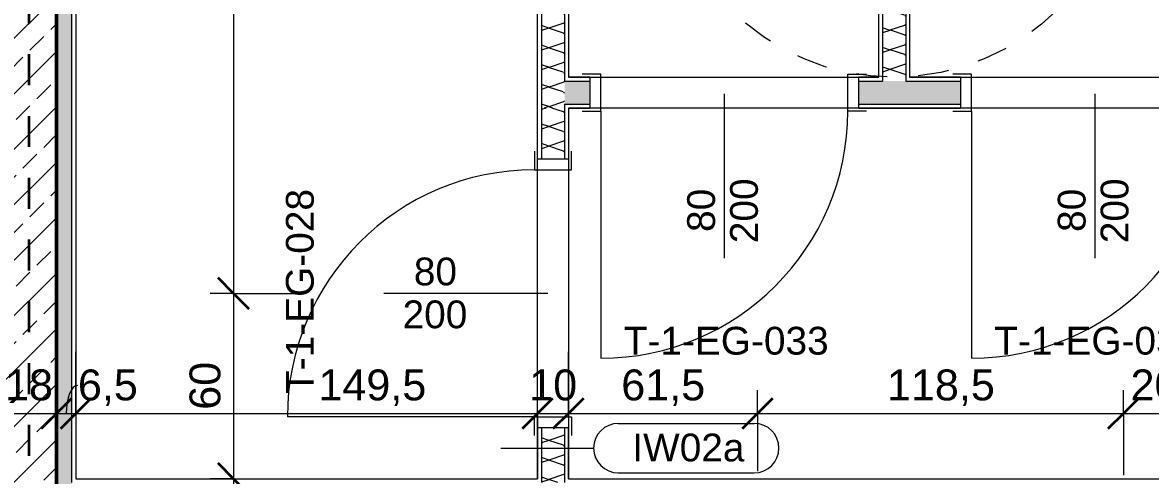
# Model space of a CAD drawing. Header units: metres. Extents: x -2.6 to 53.4, y 58.8 to 100.4.
# Drawn here: x 28.893 to 32.545, y 74.866 to 76.332 of the extents above; entities that cross this region are included whole.
import ezdxf

# ---------------------------------------------------------------- set-up
doc = ezdxf.new("R2010")
doc.units = ezdxf.units.M
doc.linetypes.add('Strich Punkt Mittel', pattern=[0.015875, 0.00635, -0.004763, 0, -0.004763])
doc.linetypes.add('Verdeckt', pattern=[0.003, 0.002, -0.001])
for name, color, linetype, lineweight in [('A_2D', 7, 'Continuous', 13), ('A_Bemassung-50_', 4, 'Continuous', 9), ('A_Bemassung_', 4, 'Continuous', 9), ('A_Beschriftung_', 7, 'Continuous', 9), ('A_Decken', 8, 'Continuous', 13), ('A_Raeume_', 7, 'Continuous', 5), ('A_Raster_', 1, 'Continuous', 9), ('A_Tueren', 31, 'Continuous', 13), ('A_Waende', 7, 'Continuous', 13)]:
    doc.layers.add(name, color=color, linetype=linetype, lineweight=lineweight)
doc.styles.add('Arial_2', font='arial.ttf', dxfattribs={"height": 0.09})
doc.styles.add('Arial_5', font='arial.ttf', dxfattribs={"height": 0.1})
doc.dimstyles.new('WGA-Bemaßung_1', dxfattribs={"dimscale": 0.3048, "dimtxt": 0.102026, "dimasz": 0.328084, "dimexe": 0.246063, "dimexo": 0.0625, "dimgap": 0.04101, "dimtad": 1, "dimdec": 1, "dimlfac": 100, "dimrnd": 0.5, "dimdsep": 46, "dimtxsty": 'Arial_5', "dimblk1": 'OBLIQUE', "dimblk2": 'OBLIQUE', "dimsah": 1, "dimcen": 0.09, "dimdle": 0.246063, "dimazin": 2, "dimtfac": 1, "dimtdec": 4, "dimtix": 1, "dimtmove": 2, "dimatfit": 3, "dimfxl": 0.656168, "dimfxlon": 1, "dimtvp": 1, "dimtolj": 1, "dimtzin": 0, "dimarcsym": 2})
doc.dimstyles.new('WGA-Bemaßung_2', dxfattribs={"dimscale": 0.3048, "dimtxt": 0.102026, "dimasz": 0.328084, "dimexe": 0.246063, "dimexo": 0.0625, "dimgap": 0.04101, "dimtad": 1, "dimdec": 1, "dimlfac": 100, "dimrnd": 0.5, "dimdsep": 46, "dimtxsty": 'Arial_5', "dimblk1": 'OBLIQUE', "dimblk2": 'OBLIQUE', "dimsah": 1, "dimcen": 0.09, "dimdle": 0.246063, "dimazin": 2, "dimtfac": 1, "dimtdec": 4, "dimtix": 1, "dimtmove": 1, "dimatfit": 3, "dimfxl": 0.656168, "dimfxlon": 1, "dimtvp": 1, "dimtolj": 1, "dimtzin": 0, "dimarcsym": 2})
doc.dimstyles.new('WGA-Bemaßung_3', dxfattribs={"dimscale": 0.3048, "dimtxt": 0.102026, "dimasz": 0.328084, "dimexe": 0.246063, "dimexo": 0.0625, "dimgap": 0.04101, "dimtad": 1, "dimdec": 1, "dimlfac": 100, "dimrnd": 0.5, "dimdsep": 46, "dimtxsty": 'Arial_5', "dimblk1": 'OBLIQUE', "dimblk2": 'OBLIQUE', "dimsah": 1, "dimcen": 0.09, "dimdle": 0.246063, "dimazin": 2, "dimtfac": 1, "dimtdec": 4, "dimtix": 1, "dimtmove": 0, "dimatfit": 3, "dimfxl": 0.656168, "dimfxlon": 1, "dimtvp": 1, "dimtolj": 1, "dimtzin": 0, "dimarcsym": 2})

# ---------------------------------------------------------------- blocks, each defined once
blk = doc.blocks.new('UZ_D1 - SL_0800x2000_Zimmertür_Stahlzarge_GK-7175508-263_PP_00EG_BT1')
at = {"layer": 'A_Tueren', "lineweight": 5}
for p, q in [((-0.4, 0.06), (-0.46, 0.06)), ((-0.4, -0.06), (-0.4, 0.06)), ((0.4, 0.06), (0.46, 0.06)), ((0.4, -0.06), (0.4, 0.06)), ((-0.46, -0.06), (-0.4, -0.06)), ((0.46, -0.06), (0.4, -0.06)), ((0.4, -0.06), (0.4, -0.86))]:
    blk.add_line(p, q, dxfattribs=at)
blk.add_arc((0.4, -0.06), 0.8, 180, 270, dxfattribs=at)
blk = doc.blocks.new('UZ_D1 - SL_0800x2000_Zimmertür_Stahlzarge_GK-7175609-263_PP_00EG_BT1')
at = {"layer": 'A_Tueren', "lineweight": 5}
for p, q in [((0.4, 0.06), (0.4, 0.86)), ((-0.46, 0.06), (-0.4, 0.06)), ((-0.4, 0.06), (-0.4, -0.06)), ((0.4, 0.06), (0.4, -0.06)), ((0.46, 0.06), (0.4, 0.06)), ((-0.4, -0.06), (-0.46, -0.06)), ((0.4, -0.06), (0.46, -0.06))]:
    blk.add_line(p, q, dxfattribs=at)
blk.add_arc((0.4, 0.06), 0.8, 90, 180, dxfattribs=at)
blk = doc.blocks.new('BS_Tuer_PP - links-10002443-263_PP_00EG_BT1')
at = {"layer": 'A_Beschriftung_'}
blk.add_line((0, 0.000124), (0, 0.010761), dxfattribs=at)
blk = doc.blocks.new('BS_Tuer_PP - unten-10002439-263_PP_00EG_BT1')
at = {"layer": 'A_Beschriftung_'}
blk.add_line((0, 0.000124), (0, -0.010513), dxfattribs=at)
blk = doc.blocks.new('BS_Wand_Lollipop - rechts_oben-2026913-263_PP_00EG_BT1')
at = {"layer": 'A_Beschriftung_'}
for p, q in [((0.0046, 0.0016), (0.0134, 0.0016)), ((-0.003, 0), (0.003, 0)), ((0.0046, -0.0016), (0.0134, -0.0016))]:
    blk.add_line(p, q, dxfattribs=at)
for centre, start, end in [((0.0046, 0), 90, 270), ((0.0134, 0), 270, 90)]:
    blk.add_arc(centre, 0.0016, start, end, dxfattribs=at)
blk = doc.blocks.new('DIMBLOCK604-263_PP_00EG_BT1')
at = {"layer": 'A_Bemassung-50_', "transparency": 16777216}
for p, q in [((28.8227, 75.0668), (28.8227, 75.2668)), ((29.0027, 75.0668), (29.0027, 75.2668)), ((28.8227, 75.0668), (29.0027, 75.0668)), ((28.8227, 75.0668), (28.8227, 74.9918)), ((29.0027, 75.0668), (29.0027, 74.9918))]:
    blk.add_line(p, q, dxfattribs=at)
at = {"layer": 'A_Bemassung-50_', "lineweight": 35, "transparency": 16777216}
for p, q in [((28.8227, 75.0668), (28.8727, 75.1168)), ((29.0027, 75.0668), (29.0527, 75.1168)), ((28.8227, 75.0668), (28.7727, 75.0168)), ((29.0027, 75.0668), (28.9527, 75.0168))]:
    blk.add_line(p, q, dxfattribs=at)
at = {"layer": 'A_Bemassung-50_', "color": 0, "transparency": 16777216, "insert": (28.8358, 75.2092), "char_height": 0.1, "width": 0.184588, "attachment_point": 1, "line_spacing_factor": 0.941778, "style": 'Arial_5'}
blk.add_mtext('18', dxfattribs=at)
blk = doc.blocks.new('_Oblique')
at = {"color": 0, "linetype": 'ByBlock', "lineweight": -2}
blk.add_line((-0.5, -0.5), (0.5, 0.5), dxfattribs=at)
blk = doc.blocks.new('DIMBLOCK605-263_PP_00EG_BT1')
at = {"layer": 'A_Bemassung-50_', "transparency": 16777216}
for p, q in [((29.0027, 75.0668), (29.0027, 75.2668)), ((29.0652, 75.0668), (29.0652, 75.2668)), ((29.0027, 75.0668), (29.0652, 75.0668)), ((29.0027, 75.0668), (29.0027, 74.9918)), ((29.0652, 75.0668), (29.0652, 74.9918))]:
    blk.add_line(p, q, dxfattribs=at)
at = {"layer": 'A_Bemassung-50_', "lineweight": 35, "transparency": 16777216}
for p, q in [((29.0027, 75.0668), (29.0527, 75.1168)), ((29.0652, 75.0668), (29.1152, 75.1168)), ((29.0027, 75.0668), (28.9527, 75.0168)), ((29.0652, 75.0668), (29.0152, 75.0168))]:
    blk.add_line(p, q, dxfattribs=at)
at = {"layer": 'A_Bemassung-50_', "transparency": 16777216}
blk.add_ellipse((29.0718, 75.0668), major_axis=(0, 0.091), ratio=0.416046, start_param=0, end_param=1.570796, dxfattribs=at)
at = {"layer": 'A_Bemassung-50_', "color": 0, "transparency": 16777216, "insert": (29.0718, 75.2092), "char_height": 0.1, "width": 0.231677, "attachment_point": 1, "line_spacing_factor": 0.941778, "style": 'Arial_5'}
blk.add_mtext('6,5', dxfattribs=at)
blk = doc.blocks.new('DIMBLOCK606-263_PP_00EG_BT1')
at = {"layer": 'A_Bemassung-50_', "transparency": 16777216}
for p, q in [((29.0652, 75.0668), (29.0652, 75.2668)), ((30.5602, 75.0668), (30.5602, 75.2668)), ((29.0652, 75.0668), (30.5602, 75.0668)), ((29.0652, 75.0668), (29.0652, 74.9918)), ((30.5602, 75.0668), (30.5602, 74.9918))]:
    blk.add_line(p, q, dxfattribs=at)
at = {"layer": 'A_Bemassung-50_', "lineweight": 35, "transparency": 16777216}
for p, q in [((29.0652, 75.0668), (29.1152, 75.1168)), ((30.5602, 75.0668), (30.6102, 75.1168)), ((29.0652, 75.0668), (29.0152, 75.0168)), ((30.5602, 75.0668), (30.5102, 75.0168))]:
    blk.add_line(p, q, dxfattribs=at)
at = {"layer": 'A_Bemassung-50_', "color": 0, "transparency": 16777216, "insert": (29.8506, 75.2092), "char_height": 0.1, "width": 0.416266, "attachment_point": 1, "line_spacing_factor": 0.941778, "style": 'Arial_5'}
blk.add_mtext('149,5', dxfattribs=at)
blk = doc.blocks.new('DIMBLOCK607-263_PP_00EG_BT1')
at = {"layer": 'A_Bemassung-50_', "transparency": 16777216}
for p, q in [((30.5602, 75.0668), (30.5602, 75.2668)), ((30.6602, 75.0668), (30.6602, 75.2668)), ((30.5602, 75.0668), (30.6602, 75.0668)), ((30.5602, 75.0668), (30.5602, 74.9918)), ((30.6602, 75.0668), (30.6602, 74.9918))]:
    blk.add_line(p, q, dxfattribs=at)
at = {"layer": 'A_Bemassung-50_', "lineweight": 35, "transparency": 16777216}
for p, q in [((30.5602, 75.0668), (30.6102, 75.1168)), ((30.6602, 75.0668), (30.7102, 75.1168)), ((30.5602, 75.0668), (30.5102, 75.0168)), ((30.6602, 75.0668), (30.6102, 75.0168))]:
    blk.add_line(p, q, dxfattribs=at)
at = {"layer": 'A_Bemassung-50_', "color": 0, "transparency": 16777216, "insert": (30.5333, 75.2092), "char_height": 0.1, "width": 0.184588, "attachment_point": 1, "line_spacing_factor": 0.941778, "style": 'Arial_5'}
blk.add_mtext('10', dxfattribs=at)
blk = doc.blocks.new('DIMBLOCK608-263_PP_00EG_BT1')
at = {"layer": 'A_Bemassung-50_', "transparency": 16777216}
for p, q in [((30.6602, 75.0668), (30.6602, 75.2668)), ((31.2727, 75.0668), (31.2727, 75.1418)), ((30.6602, 75.0668), (31.2727, 75.0668)), ((30.6602, 75.0668), (30.6602, 74.9918)), ((31.2727, 75.0668), (31.2727, 74.88))]:
    blk.add_line(p, q, dxfattribs=at)
at = {"layer": 'A_Bemassung-50_', "lineweight": 35, "transparency": 16777216}
for p, q in [((30.6602, 75.0668), (30.7102, 75.1168)), ((31.2727, 75.0668), (31.3227, 75.1168)), ((30.6602, 75.0668), (30.6102, 75.0168)), ((31.2727, 75.0668), (31.2227, 75.0168))]:
    blk.add_line(p, q, dxfattribs=at)
at = {"layer": 'A_Bemassung-50_', "color": 0, "transparency": 16777216, "insert": (30.8314, 75.2092), "char_height": 0.1, "width": 0.323972, "attachment_point": 1, "line_spacing_factor": 0.941778, "style": 'Arial_5'}
blk.add_mtext('61,5', dxfattribs=at)
blk = doc.blocks.new('DIMBLOCK609-263_PP_00EG_BT1')
at = {"layer": 'A_Bemassung-50_', "transparency": 16777216}
for p, q in [((31.2727, 75.0668), (31.2727, 75.1418)), ((32.4577, 75.0668), (32.4577, 75.1418)), ((31.2727, 75.0668), (32.4577, 75.0668)), ((31.2727, 75.0668), (31.2727, 74.88)), ((32.4577, 75.0668), (32.4577, 74.8668))]:
    blk.add_line(p, q, dxfattribs=at)
at = {"layer": 'A_Bemassung-50_', "lineweight": 35, "transparency": 16777216}
for p, q in [((31.2727, 75.0668), (31.3227, 75.1168)), ((32.4577, 75.0668), (32.5077, 75.1168)), ((31.2727, 75.0668), (31.2227, 75.0168)), ((32.4577, 75.0668), (32.4077, 75.0168))]:
    blk.add_line(p, q, dxfattribs=at)
at = {"layer": 'A_Bemassung-50_', "color": 0, "transparency": 16777216, "insert": (31.6917, 75.2092), "char_height": 0.1, "width": 0.416266, "attachment_point": 1, "line_spacing_factor": 0.941778, "style": 'Arial_5'}
blk.add_mtext('118,5', dxfattribs=at)
blk = doc.blocks.new('DIMBLOCK610-263_PP_00EG_BT1')
at = {"layer": 'A_Bemassung-50_', "transparency": 16777216}
for p, q in [((32.4577, 75.0668), (32.4577, 75.1418)), ((32.6577, 75.0668), (32.6577, 75.1418)), ((32.4577, 75.0668), (32.6577, 75.0668)), ((32.4577, 75.0668), (32.4577, 74.8668)), ((32.6577, 75.0668), (32.6577, 74.8668))]:
    blk.add_line(p, q, dxfattribs=at)
at = {"layer": 'A_Bemassung-50_', "lineweight": 35, "transparency": 16777216}
for p, q in [((32.4577, 75.0668), (32.5077, 75.1168)), ((32.6577, 75.0668), (32.7077, 75.1168)), ((32.4577, 75.0668), (32.4077, 75.0168)), ((32.6577, 75.0668), (32.6077, 75.0168))]:
    blk.add_line(p, q, dxfattribs=at)
at = {"layer": 'A_Bemassung-50_', "color": 0, "transparency": 16777216, "insert": (32.4808, 75.2092), "char_height": 0.1, "width": 0.184588, "attachment_point": 1, "line_spacing_factor": 0.941778, "style": 'Arial_5'}
blk.add_mtext('20', dxfattribs=at)
blk = doc.blocks.new('DIMBLOCK623-263_PP_00EG_BT1')
at = {"layer": 'A_Bemassung-50_', "lineweight": 35, "transparency": 16777216}
for p, q in [((29.5756, 78.3005), (29.5256, 78.3505)), ((29.5756, 78.3005), (29.6256, 78.2505)), ((29.5756, 75.4555), (29.5256, 75.5055)), ((29.5756, 75.4555), (29.6256, 75.4055))]:
    blk.add_line(p, q, dxfattribs=at)
at = {"layer": 'A_Bemassung-50_', "transparency": 16777216}
for p, q in [((29.5756, 78.3005), (29.5006, 78.3005)), ((29.5756, 78.3005), (29.5756, 75.4555)), ((29.5756, 78.3005), (29.7756, 78.3005)), ((29.5756, 75.4555), (29.5006, 75.4555)), ((29.5756, 75.4555), (29.7756, 75.4555))]:
    blk.add_line(p, q, dxfattribs=at)
at = {"layer": 'A_Bemassung-50_', "color": 0, "transparency": 16777216, "insert": (29.4333, 76.7046), "char_height": 0.1, "width": 0.416266, "attachment_point": 1, "rotation": 90, "line_spacing_factor": 0.941778, "style": 'Arial_5'}
blk.add_mtext('284,5', dxfattribs=at)
blk = doc.blocks.new('DIMBLOCK624-263_PP_00EG_BT1')
at = {"layer": 'A_Bemassung-50_', "lineweight": 35, "transparency": 16777216}
for p, q in [((29.5756, 75.4555), (29.5256, 75.5055)), ((29.5756, 75.4555), (29.6256, 75.4055)), ((29.5756, 74.8555), (29.5256, 74.9055)), ((29.5756, 74.8555), (29.6256, 74.8055))]:
    blk.add_line(p, q, dxfattribs=at)
at = {"layer": 'A_Bemassung-50_', "transparency": 16777216}
for p, q in [((29.5756, 75.4555), (29.5006, 75.4555)), ((29.5756, 75.4555), (29.5756, 74.8555)), ((29.5756, 75.4555), (29.7756, 75.4555)), ((29.5756, 74.8555), (29.5006, 74.8555)), ((29.5756, 74.8555), (29.7756, 74.8555))]:
    blk.add_line(p, q, dxfattribs=at)
at = {"layer": 'A_Bemassung-50_', "color": 0, "transparency": 16777216, "insert": (29.4333, 75.0786), "char_height": 0.1, "width": 0.184588, "attachment_point": 1, "rotation": 90, "line_spacing_factor": 0.941778, "style": 'Arial_5'}
blk.add_mtext('60', dxfattribs=at)
blk = doc.blocks.new('DIMBLOCK625-263_PP_00EG_BT1')
at = {"layer": 'A_Bemassung-50_', "lineweight": 35, "transparency": 16777216}
for p, q in [((29.5756, 74.8555), (29.5256, 74.9055)), ((29.5756, 74.8555), (29.6256, 74.8055)), ((29.5756, 71.178), (29.5256, 71.228)), ((29.5756, 71.178), (29.6256, 71.128))]:
    blk.add_line(p, q, dxfattribs=at)
at = {"layer": 'A_Bemassung-50_', "transparency": 16777216}
for p, q in [((29.5756, 74.8555), (29.5006, 74.8555)), ((29.5756, 74.8555), (29.5756, 71.103)), ((29.5756, 74.8555), (29.7756, 74.8555)), ((29.5756, 71.178), (29.5006, 71.178)), ((29.5756, 71.178), (29.7756, 71.178))]:
    blk.add_line(p, q, dxfattribs=at)
at = {"layer": 'A_Bemassung-50_', "color": 0, "transparency": 16777216, "insert": (29.4333, 72.9014), "char_height": 0.1, "width": 0.276883, "attachment_point": 1, "rotation": 90, "line_spacing_factor": 0.941778, "style": 'Arial_5'}
blk.add_mtext('368', dxfattribs=at)

msp = doc.modelspace()

# ---------------------------------------------------------------- hatches: boundary and pattern name
at = {"layer": 'A_Waende', "lineweight": 5}
h = msp.add_hatch(dxfattribs=at)
h.set_pattern_fill('FP_4', color=250, style=0, pattern_type=2)
h.set_pattern_definition([(45, (0, 0), (-0.08980256, 0.08980256), []), (45, (0.0898, 0), (-0.08980256, 0.08980256), [0.0635, -0.03175])])
h.paths.add_polyline_path([(29.0027, 71.178), (29.0027, 78.3005), (28.8227, 78.3005), (28.8227, 71.178)])
h = msp.add_hatch(dxfattribs=at)
h.set_pattern_fill('FP_96', color=250, angle=315, style=0, pattern_type=2)
h.set_pattern_definition([(135, (31.76536, 77.22808), (-0.254, 0.1270034), [0.02245, -0.15715]), (135, (31.65434, 77.27546), (-0.254, 0.1270034), [0.02245, -0.15715]), (135, (31.76536, 77.29172), (-0.254, 0.1270034), [0.02245, -0.15715]), (135, (31.65434, 77.3391), (-0.254, 0.1270034), [0.02245, -0.15715]), (161.565, (31.749094, 77.244345), (-0.5079977, 0.1270007), [0.0502, -0.35141]), (161.565, (31.70172, 77.259194), (-0.5079977, 0.1270007), [0.0502, -0.35141]), (161.565, (31.7498, 77.307277), (-0.5079977, 0.1270007), [0.0502, -0.35141]), (161.565, (31.70172, 77.322834), (-0.5079977, 0.1270007), [0.0502, -0.35141]), (225, (31.653635, 77.24364), (0.254, 0.1270034), [0.02245, -0.15715]), (225, (31.76536, 77.29172), (0.254, 0.1270034), [0.02245, -0.15715]), (225, (31.653635, 77.30728), (0.254, 0.1270034), [0.02245, -0.15715]), (225, (31.76536, 77.35536), (0.254, 0.1270034), [0.02245, -0.15715]), (198.435, (31.70172, 77.259194), (0.5079977, 0.1270007), [0.0502, -0.35141]), (198.435, (31.749094, 77.275457), (0.5079977, 0.1270007), [0.0502, -0.35141]), (198.435, (31.70172, 77.322834), (0.5079977, 0.1270007), [0.0502, -0.35141]), (198.435, (31.749094, 77.339097), (0.5079977, 0.1270007), [0.0502, -0.35141])])
h.paths.add_polyline_path([(31.6777, 76.143), (31.7527, 76.143), (31.7527, 78.3005), (31.6777, 78.3005), (31.6777, 76.1555)])
h = msp.add_hatch(dxfattribs=at)
h.set_pattern_fill('FP_93', color=250, angle=315, style=0, pattern_type=2)
h.set_pattern_definition([(135, (29.06492, 74.54178), (-0.2539998, 0.1270034), [0.02245, -0.15715]), (135, (28.9539, 74.58916), (-0.2539998, 0.1270034), [0.02245, -0.15715]), (135, (29.06492, 74.60542), (-0.2539998, 0.1270034), [0.02245, -0.15715]), (135, (28.9539, 74.6528), (-0.2539998, 0.1270034), [0.02245, -0.15715]), (161.565, (29.04936, 74.55734), (-0.50799766, 0.1270007), [0.0502, -0.35141]), (161.565, (29.001985, 74.573602), (-0.50799766, 0.1270007), [0.0502, -0.35141]), (161.565, (29.04936, 74.62098), (-0.50799766, 0.1270007), [0.0502, -0.35141]), (161.565, (29.001985, 74.637242), (-0.50799766, 0.1270007), [0.0502, -0.35141]), (225, (28.9539, 74.55805), (0.2539998, 0.1270034), [0.02245, -0.15715]), (225, (29.06492, 74.60542), (0.2539998, 0.1270034), [0.02245, -0.15715]), (225, (28.9539, 74.62169), (0.2539998, 0.1270034), [0.02245, -0.15715]), (225, (29.06492, 74.66906), (0.2539998, 0.1270034), [0.02245, -0.15715]), (198.435, (29.001985, 74.573602), (0.50799766, 0.1270007), [0.0502, -0.35141]), (198.435, (29.04936, 74.589866), (0.50799766, 0.1270007), [0.0502, -0.35141]), (198.435, (29.001985, 74.637242), (0.50799766, 0.1270007), [0.0502, -0.35141]), (198.435, (29.04936, 74.653506), (0.50799766, 0.1270007), [0.0502, -0.35141])])
h.paths.add_polyline_path([(29.0027, 71.178), (29.0527, 71.178), (29.0527, 77.9055), (29.0027, 77.9055), (29.0027, 71.8242)])
h = msp.add_hatch(dxfattribs=at)
h.set_pattern_fill('FP_112', color=250, angle=-45, style=0, pattern_type=2)
h.set_pattern_definition([(135, (30.66015, 76.97989), (-0.254, 0.1270034), [0.02245, -0.15715]), (135, (30.54913, 77.02868), (-0.254, 0.1270034), [0.02245, -0.15715]), (135, (30.66015, 77.04353), (-0.254, 0.1270034), [0.02245, -0.15715]), (135, (30.54843, 77.09161), (-0.254, 0.1270034), [0.02245, -0.15715]), (161.565, (30.643887, 76.99615), (-0.5079977, 0.1270007), [0.0502, -0.35141]), (161.565, (30.59651, 77.012414), (-0.5079977, 0.1270007), [0.0502, -0.35141]), (161.565, (30.643887, 77.05979), (-0.5079977, 0.1270007), [0.0502, -0.35141]), (161.565, (30.59651, 77.076053), (-0.5079977, 0.1270007), [0.0502, -0.35141]), (225, (30.54913, 76.99615), (0.254, 0.1270034), [0.02245, -0.15715]), (225, (30.66015, 77.04353), (0.254, 0.1270034), [0.02245, -0.15715]), (225, (30.54913, 77.05979), (0.254, 0.1270034), [0.02245, -0.15715]), (225, (30.66015, 77.10717), (0.254, 0.1270034), [0.02245, -0.15715]), (198.435, (30.59651, 77.012414), (0.5079977, 0.1270007), [0.0502, -0.35141]), (198.435, (30.644594, 77.02797), (0.5079977, 0.1270007), [0.0502, -0.35141]), (198.435, (30.59651, 77.076053), (0.5079977, 0.1270007), [0.0502, -0.35141]), (198.435, (30.644594, 77.09161), (0.5079977, 0.1270007), [0.0502, -0.35141])])
h.paths.add_polyline_path([(30.5727, 76.0555), (30.6477, 76.0555), (30.6477, 77.9055), (30.5727, 77.9055), (30.5727, 76.8209)])
h = msp.add_hatch(dxfattribs=at)
h.set_pattern_fill('FP_97', color=250, angle=-225, style=0, pattern_type=2)
h.set_pattern_definition([(225, (32.51418, 76.1554), (-0.1270034, -0.254), [0.02245, -0.15715]), (225, (32.46681, 76.044385), (-0.1270034, -0.254), [0.02245, -0.15715]), (225, (32.45054, 76.1554), (-0.1270034, -0.254), [0.02245, -0.15715]), (225, (32.40317, 76.044385), (-0.1270034, -0.254), [0.02245, -0.15715]), (251.565, (32.49792, 76.139137), (-0.1270007, -0.50799766), [0.0502, -0.35141]), (251.565, (32.482364, 76.092468), (-0.1270007, -0.50799766), [0.0502, -0.35141]), (251.565, (32.43499, 76.139844), (-0.1270007, -0.50799766), [0.0502, -0.35141]), (251.565, (32.418725, 76.092468), (-0.1270007, -0.50799766), [0.0502, -0.35141]), (315, (32.49792, 76.044385), (-0.1270034, 0.254), [0.02245, -0.15715]), (315, (32.45054, 76.1554), (-0.1270034, 0.254), [0.02245, -0.15715]), (315, (32.43428, 76.044385), (-0.1270034, 0.254), [0.02245, -0.15715]), (315, (32.386905, 76.1554), (-0.1270034, 0.254), [0.02245, -0.15715]), (288.435, (32.482364, 76.092468), (-0.1270007, 0.50799766), [0.0502, -0.35141]), (288.435, (32.4661, 76.139844), (-0.1270007, 0.50799766), [0.0502, -0.35141]), (288.435, (32.418725, 76.092468), (-0.1270007, 0.50799766), [0.0502, -0.35141]), (288.435, (32.40246, 76.139844), (-0.1270007, 0.50799766), [0.0502, -0.35141])])
h.paths.add_polyline_path([(31.6652, 76.068), (31.9302, 76.068), (31.9302, 76.143), (31.6002, 76.143), (31.6002, 76.068)])
h.paths.add_polyline_path([(32.8144, 76.068), (34.3802, 76.068), (34.3802, 76.143), (32.8002, 76.143), (32.8002, 76.068)])
h.paths.add_polyline_path([(30.6534, 76.068), (30.7302, 76.068), (30.7302, 76.143), (30.6477, 76.143), (30.6477, 76.068)])
h = msp.add_hatch(dxfattribs=at)
h.set_pattern_fill('FP_84', color=250, angle=-45, style=0, pattern_type=2)
h.set_pattern_definition([(135, (30.66015, 75.455365), (-0.254, 0.127003), [0.02245, -0.15715]), (135, (30.54913, 75.50274), (-0.254, 0.127003), [0.02245, -0.15715]), (135, (30.66015, 75.519), (-0.254, 0.127003), [0.02245, -0.15715]), (135, (30.54913, 75.56638), (-0.254, 0.127003), [0.02245, -0.15715]), (161.565, (30.643887, 75.47163), (-0.5079977, 0.1270007), [0.0502, -0.35141]), (161.565, (30.597218, 75.487184), (-0.5079977, 0.1270007), [0.0502, -0.35141]), (161.565, (30.644594, 75.53456), (-0.5079977, 0.1270007), [0.0502, -0.35141]), (161.565, (30.597218, 75.550824), (-0.5079977, 0.1270007), [0.0502, -0.35141]), (225, (30.54913, 75.47163), (0.254, 0.127003), [0.02245, -0.15715]), (225, (30.66015, 75.519), (0.254, 0.127003), [0.02245, -0.15715]), (225, (30.54913, 75.53527), (0.254, 0.127003), [0.02245, -0.15715]), (225, (30.66015, 75.58264), (0.254, 0.127003), [0.02245, -0.15715]), (198.435, (30.597218, 75.487184), (0.5079977, 0.1270007), [0.0502, -0.35141]), (198.435, (30.644594, 75.503448), (0.5079977, 0.1270007), [0.0502, -0.35141]), (198.435, (30.597218, 75.550824), (0.5079977, 0.1270007), [0.0502, -0.35141]), (198.435, (30.643887, 75.56638), (0.5079977, 0.1270007), [0.0502, -0.35141])])
h.paths.add_polyline_path([(30.6477, 74.843), (30.6477, 75.0205), (30.5727, 75.0205), (30.5727, 74.843)])
h.paths.add_polyline_path([(30.6352, 75.8905), (30.6477, 75.8905), (30.6477, 76.0555), (30.5727, 76.0555), (30.5727, 75.8905)])

# ---------------------------------------------------------------- linework, layer by layer
at = {"layer": 'A_2D', "linetype": 'Verdeckt', "lineweight": 5}
msp.add_circle((31.7152, 76.9055), 0.75, dxfattribs=at)
at = {"layer": 'A_Decken'}
for p, q in [((31.6002, 76.0555), (30.7302, 76.0555)), ((32.8002, 76.0555), (31.9302, 76.0555))]:
    msp.add_line(p, q, dxfattribs=at)
at = {"layer": 'A_Raeume_', "flags": 128}
for points in [[(34.3677, 78.1755), (31.7652, 78.1755), (31.7652, 76.1555), (34.3677, 76.1555), (34.3677, 76.1933)], [(31.6652, 76.1555), (31.6652, 78.0755), (30.6602, 78.0755), (30.6602, 77.953), (30.6602, 77.9055), (30.6602, 77.9039), (30.6602, 76.1555), (30.6618, 76.1555)], [(30.5602, 77.9055), (29.0652, 77.9055), (29.0652, 74.8555), (30.5602, 74.8555), (30.5602, 76.0539), (30.5602, 76.0555), (30.5602, 76.1055)], [(35.5077, 74.8555), (36.8477, 74.8555), (36.8477, 76.0555), (34.5707, 76.0555), (34.4302, 76.0555), (34.4177, 76.0555), (31.7152, 76.0555), (30.6602, 76.0555), (30.6602, 74.8555), (32.4561, 74.8555), (32.4577, 74.8555), (32.6577, 74.8555), (32.6593, 74.8555)]]:
    msp.add_lwpolyline(points, close=True, dxfattribs=at)
at = {"layer": 'A_Raster_', "linetype": 'Strich Punkt Mittel', "lineweight": 35}
msp.add_line((28.9127, 94.2296), (28.9127, 59.9489), dxfattribs=at)
at = {"layer": 'A_Waende', "color": 50, "lineweight": 50}
msp.add_line((29.0027, 78.3005), (29.0027, 71.178), dxfattribs=at)
at = {"layer": 'A_Waende'}
for p, q in [((30.6602, 78.3005), (30.6602, 76.1555)), ((31.7527, 78.2005), (31.7527, 76.143)), ((31.7652, 78.1755), (31.7652, 76.1555)), ((31.6777, 78.1005), (31.6777, 76.143)), ((31.6652, 76.1555), (31.6652, 78.0755)), ((29.0527, 74.843), (29.0527, 77.9055)), ((29.0652, 77.9055), (29.0652, 74.8555)), ((30.5602, 75.8905), (30.5602, 77.9055)), ((30.5727, 77.9055), (30.5727, 75.8905)), ((30.6477, 77.9055), (30.6477, 76.143)), ((30.7302, 76.1555), (30.6602, 76.1555)), ((30.7302, 76.1555), (30.7302, 76.143)), ((31.6652, 76.1555), (31.6002, 76.1555)), ((31.6002, 76.1555), (31.6002, 76.143)), ((31.9302, 76.1555), (31.7652, 76.1555)), ((31.9302, 76.1555), (31.9302, 76.143)), ((30.6477, 76.143), (30.7302, 76.143)), ((31.6002, 76.143), (31.6777, 76.143)), ((31.7527, 76.143), (31.9302, 76.143)), ((30.6477, 76.068), (30.6477, 75.8905)), ((30.6477, 76.068), (30.7302, 76.068)), ((30.6602, 76.0555), (30.6602, 75.8905)), ((30.6602, 76.0555), (30.7302, 76.0555)), ((30.7302, 76.068), (30.7302, 76.0555)), ((31.6002, 76.068), (31.6002, 76.0555)), ((31.6002, 76.068), (31.9302, 76.068)), ((31.6002, 76.0555), (31.9302, 76.0555)), ((31.9302, 76.068), (31.9302, 76.0555)), ((30.5727, 75.8905), (30.5602, 75.8905)), ((30.6602, 75.8905), (30.6477, 75.8905)), ((30.5602, 75.0205), (30.5602, 74.8555)), ((30.5727, 75.0205), (30.5602, 75.0205)), ((30.5727, 75.0205), (30.5727, 74.843)), ((30.6602, 75.0205), (30.6477, 75.0205)), ((30.6477, 75.0205), (30.6477, 74.843)), ((30.6602, 74.8555), (30.6602, 75.0205))]:
    msp.add_line(p, q, dxfattribs=at)
at = {"layer": 'A_Waende', "color": 250, "lineweight": 5}
for p, q in [((30.7302, 76.143), (30.7302, 76.068)), ((31.6002, 76.143), (31.6002, 76.068)), ((31.9302, 76.143), (31.9302, 76.068)), ((30.6477, 75.8905), (30.5727, 75.8905)), ((30.6477, 75.0205), (30.5727, 75.0205))]:
    msp.add_line(p, q, dxfattribs=at)

# ---------------------------------------------------------------- block references
at = {"layer": 'A_Beschriftung_', "xscale": 49.99999999999998, "yscale": 49.99999999999998, "zscale": 49.99999999999998}
for name, p in [('BS_Tuer_PP - unten-10002439-263_PP_00EG_BT1', (31.1652, 76.0955)), ('BS_Tuer_PP - unten-10002439-263_PP_00EG_BT1', (32.3652, 76.0955)), ('BS_Wand_Lollipop - rechts_oben-2026913-263_PP_00EG_BT1', (30.592, 74.9545))]:
    msp.add_blockref(name, p, dxfattribs=at)
at = {"layer": 'A_Beschriftung_', "xscale": 49.99999999999998, "yscale": 49.99999999999998, "zscale": 49.99999999999998, "rotation": 89.99999999999991}
msp.add_blockref('BS_Tuer_PP - links-10002443-263_PP_00EG_BT1', (30.6002, 75.4555), dxfattribs=at)
at = {"layer": 'A_Tueren'}
for name, p, rotation in [('UZ_D1 - SL_0800x2000_Zimmertür_Stahlzarge_GK-7175609-263_PP_00EG_BT1', (31.1652, 76.1055), 180), ('UZ_D1 - SL_0800x2000_Zimmertür_Stahlzarge_GK-7175609-263_PP_00EG_BT1', (32.3652, 76.1055), 180), ('UZ_D1 - SL_0800x2000_Zimmertür_Stahlzarge_GK-7175508-263_PP_00EG_BT1', (30.6102, 75.4555), 270.0000000000001)]:
    msp.add_blockref(name, p, dxfattribs=dict(at, rotation=rotation))

# ---------------------------------------------------------------- texts
at = {"layer": 'A_Beschriftung_', "char_height": 0.09, "attachment_point": 1, "rotation": 90, "style": 'Arial_2'}
for s, insert, width in [('200', (31.1839, 75.618), 0.252532), ('200', (32.3839, 75.618), 0.252532), ('T-1-EG-028', (29.7455, 75.1298), 0.789662), ('80', (31.045, 75.6544), 0.168354), ('80', (32.245, 75.6544), 0.168354)]:
    msp.add_mtext(s, dxfattribs=dict(at, insert=insert, width=width))
at = {"layer": 'A_Beschriftung_', "char_height": 0.09, "attachment_point": 1, "style": 'Arial_2'}
for s, insert, width in [('80', (30.1597, 75.5715), 0.168354), ('200', (30.1233, 75.4326), 0.252532), ('T-1-EG-033', (30.8395, 75.3473), 0.789662), ('T-1-EG-032', (32.0395, 75.3473), 0.789662), ('IW02a', (30.8672, 75.0016), 0.43692)]:
    msp.add_mtext(s, dxfattribs=dict(at, insert=insert, width=width))

# ---------------------------------------------------------------- dimensions: what is measured, and where the dimension line sits
at = {"layer": 'A_Bemassung_'}
for base, p1, p2, override, picture, middle in [((29.5756, 75.4555), (29.7756, 78.3005), (29.7756, 75.4555), {"dimpost": '<>', "dimfxl": 2.845}, 'DIMBLOCK623-263_PP_00EG_BT1', (29.512, 76.878)), ((29.5756, 74.8555), (29.7756, 75.4555), (29.7756, 74.8555), {"dimpost": '<>', "dimfxl": 0.6}, 'DIMBLOCK624-263_PP_00EG_BT1', (29.512, 75.1555)), ((29.5755788997, 71.1779984321), (29.7755788997, 74.8554984321), (29.7755788997, 71.1779984321), {"dimpost": '<>', "dimfxl": 3.6775}, 'DIMBLOCK625-263_PP_00EG_BT1', (29.5119874942, 73.0167484321))]:
    dim = msp.add_linear_dim(base=base, p1=p1, p2=p2, angle=90, dimstyle='WGA-Bemaßung_3', override=override, dxfattribs=at)
    dim.commit()
    dim.dimension.update_dxf_attribs({"geometry": picture, "text_midpoint": middle})
for base, p1, p2, override, picture, middle in [((29.0027, 75.0668), (28.8227, 75.2668), (29.0027, 75.2668), {"dimpost": '<>', "dimfxl": 0.18}, 'DIMBLOCK604-263_PP_00EG_BT1', (28.9127, 75.1304)), ((30.6602, 75.0668), (30.5602, 75.2668), (30.6602, 75.2668), {"dimpost": '<>', "dimfxl": 0.1}, 'DIMBLOCK607-263_PP_00EG_BT1', (30.6102, 75.1304)), ((31.2726682485, 75.0668306891), (30.6601682485, 75.2668306891), (31.2726682485, 74.8800233211), {"dimpost": '<>', "dimfxl": 0.724414}, 'DIMBLOCK608-263_PP_00EG_BT1', (30.9664182485, 75.1303879882)), ((32.4577, 75.0668), (31.2727, 74.88), (32.4577, 74.8668), {"dimpost": '<>', "dimfxl": 1.185073}, 'DIMBLOCK609-263_PP_00EG_BT1', (31.8652, 75.1304)), ((32.6577, 75.0668), (32.4577, 74.8668), (32.6577, 74.8668), {"dimpost": '<>', "dimfxl": 0.2}, 'DIMBLOCK610-263_PP_00EG_BT1', (32.5577, 75.1304))]:
    dim = msp.add_linear_dim(base=base, p1=p1, p2=p2, dimstyle='WGA-Bemaßung_3', override=override, dxfattribs=at)
    dim.commit()
    dim.dimension.update_dxf_attribs({"geometry": picture, "text_midpoint": middle})
for base, p1, p2, dimstyle, override, picture, middle in [((29.0651682485, 75.0668306891), (29.0026682485, 75.2668306891), (29.0651682485, 75.2668306891), 'WGA-Bemaßung_2', {"dimpost": '<>', "dimfxl": 0.0625}, 'DIMBLOCK605-263_PP_00EG_BT1', (29.1876093999, 75.1424869895)), ((30.5602, 75.0668), (29.0652, 75.2668), (30.5602, 75.2668), 'WGA-Bemaßung_1', {"dimpost": '<>', "dimfxl": 1.495}, 'DIMBLOCK606-263_PP_00EG_BT1', (30.0587, 75.1425))]:
    dim = msp.add_linear_dim(base=base, p1=p1, p2=p2, dimstyle=dimstyle, override=override, dxfattribs=at)
    dim.commit()
    dim.dimension.update_dxf_attribs({"geometry": picture, "text_midpoint": middle, "dimtype": 160})

doc.saveas('drawing.dxf')
